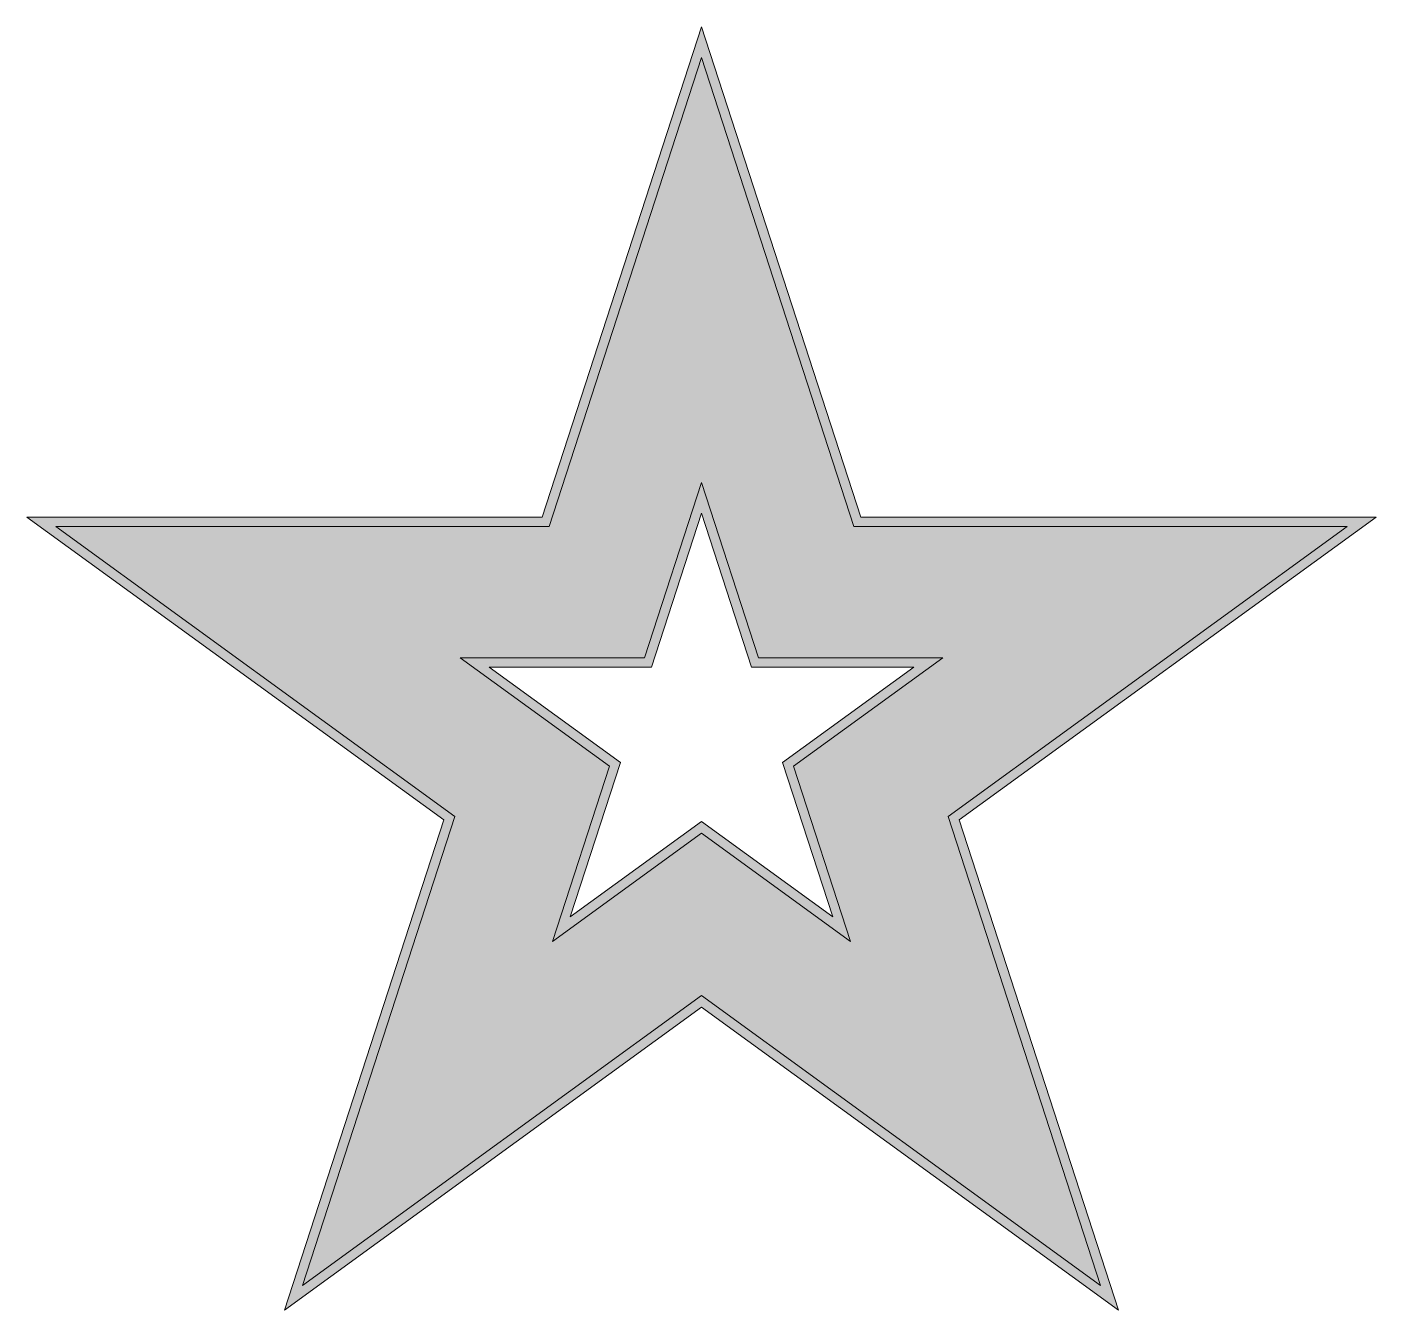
# Model space of a CAD drawing. Header units: inches. Extents: x 0.2 to 3.8, y -3.53 to -0.11.
import ezdxf

# ---------------------------------------------------------------- set-up
doc = ezdxf.new("R2010")
doc.units = ezdxf.units.IN
doc.header["$MEASUREMENT"] = 0
doc.layers.add('Design', color=7, linetype='Continuous', lineweight=0)

msp = doc.modelspace()

# ---------------------------------------------------------------- hatches: boundary and pattern name
at = {"layer": 'Design', "true_color": 0xf8e0c5, "transparency": 33554687}
h = msp.add_hatch(color=254, dxfattribs=at)
h.dxf.hatch_style = 2
edge = h.paths.add_edge_path()
edge.add_spline(control_points=[(2.3494, -2.4809), (2.3494, -2.4809), (2, -2.2271), (2, -2.2271), (2, -2.2271), (1.6506, -2.4809), (1.6506, -2.4809), (1.6506, -2.4809), (1.7841, -2.0702), (1.7841, -2.0702), (1.7841, -2.0702), (1.4346, -1.8163), (1.4346, -1.8163), (1.4346, -1.8163), (1.8665, -1.8163), (1.8665, -1.8163), (1.8665, -1.8163), (2, -1.4056), (2, -1.4056), (2, -1.4056), (2.1335, -1.8163), (2.1335, -1.8163), (2.1335, -1.8163), (2.5654, -1.8163), (2.5654, -1.8163), (2.5654, -1.8163), (2.216, -2.0702), (2.216, -2.0702), (2.216, -2.0702), (2.3494, -2.4809), (2.3494, -2.4809)], knot_values=[0, 0, 0, 0, 1, 1, 1, 2, 2, 2, 3, 3, 3, 4, 4, 4, 5, 5, 5, 6, 6, 6, 7, 7, 7, 8, 8, 8, 9, 9, 9, 10, 10, 10, 10], degree=3, periodic=0)
edge = h.paths.add_edge_path()
edge.add_spline(control_points=[(3.7964, -1.4163), (3.7964, -1.4163), (2.4241, -1.4163), (2.4241, -1.4163), (2.4241, -1.4163), (2, -0.1111), (2, -0.1111), (2, -0.1111), (1.5759, -1.4163), (1.5759, -1.4163), (1.5759, -1.4163), (0.2036, -1.4163), (0.2036, -1.4163), (0.2036, -1.4163), (1.3138, -2.223), (1.3138, -2.223), (1.3138, -2.223), (0.8898, -3.5281), (0.8898, -3.5281), (0.8898, -3.5281), (2, -2.7215), (2, -2.7215), (2, -2.7215), (3.1103, -3.5281), (3.1103, -3.5281), (3.1103, -3.5281), (2.6862, -2.223), (2.6862, -2.223), (2.6862, -2.223), (3.7964, -1.4163), (3.7964, -1.4163)], knot_values=[0, 0, 0, 0, 1, 1, 1, 2, 2, 2, 3, 3, 3, 4, 4, 4, 5, 5, 5, 6, 6, 6, 7, 7, 7, 8, 8, 8, 9, 9, 9, 10, 10, 10, 10], degree=3, periodic=0)
at = {"layer": 'Design', "true_color": 0x333333, "transparency": 33554687}
h = msp.add_hatch(color=250, dxfattribs=at)
h.dxf.hatch_style = 2
edge = h.paths.add_edge_path()
edge.add_spline(control_points=[(2.3494, -2.4809), (2.3494, -2.4809), (2, -2.2271), (2, -2.2271), (2, -2.2271), (1.6506, -2.4809), (1.6506, -2.4809), (1.6506, -2.4809), (1.7841, -2.0702), (1.7841, -2.0702), (1.7841, -2.0702), (1.4346, -1.8163), (1.4346, -1.8163), (1.4346, -1.8163), (1.8665, -1.8163), (1.8665, -1.8163), (1.8665, -1.8163), (2, -1.4056), (2, -1.4056), (2, -1.4056), (2.1335, -1.8163), (2.1335, -1.8163), (2.1335, -1.8163), (2.5654, -1.8163), (2.5654, -1.8163), (2.5654, -1.8163), (2.216, -2.0702), (2.216, -2.0702), (2.216, -2.0702), (2.3494, -2.4809), (2.3494, -2.4809)], knot_values=[0, 0, 0, 0, 1, 1, 1, 2, 2, 2, 3, 3, 3, 4, 4, 4, 5, 5, 5, 6, 6, 6, 7, 7, 7, 8, 8, 8, 9, 9, 9, 10, 10, 10, 10], degree=3, periodic=0)
edge = h.paths.add_edge_path()
edge.add_spline(control_points=[(2.1516, -1.7913), (2.1516, -1.7913), (2, -1.3246), (2, -1.3246), (2, -1.3246), (1.8484, -1.7913), (1.8484, -1.7913), (1.8484, -1.7913), (1.3577, -1.7913), (1.3577, -1.7913), (1.3577, -1.7913), (1.7547, -2.0797), (1.7547, -2.0797), (1.7547, -2.0797), (1.603, -2.5464), (1.603, -2.5464), (1.603, -2.5464), (2, -2.258), (2, -2.258), (2, -2.258), (2.397, -2.5464), (2.397, -2.5464), (2.397, -2.5464), (2.2453, -2.0797), (2.2453, -2.0797), (2.2453, -2.0797), (2.6423, -1.7913), (2.6423, -1.7913), (2.6423, -1.7913), (2.1516, -1.7913), (2.1516, -1.7913)], knot_values=[0, 0, 0, 0, 1, 1, 1, 2, 2, 2, 3, 3, 3, 4, 4, 4, 5, 5, 5, 6, 6, 6, 7, 7, 7, 8, 8, 8, 9, 9, 9, 10, 10, 10, 10], degree=3, periodic=0)
edge = h.paths.add_edge_path()
edge.add_spline(control_points=[(3.0627, -3.4627), (3.0627, -3.4627), (2, -2.6906), (2, -2.6906), (2, -2.6906), (0.9373, -3.4627), (0.9373, -3.4627), (0.9373, -3.4627), (1.3432, -2.2134), (1.3432, -2.2134), (1.3432, -2.2134), (0.2805, -1.4413), (0.2805, -1.4413), (0.2805, -1.4413), (1.5941, -1.4413), (1.5941, -1.4413), (1.5941, -1.4413), (2, -0.192), (2, -0.192), (2, -0.192), (2.4059, -1.4413), (2.4059, -1.4413), (2.4059, -1.4413), (3.7195, -1.4413), (3.7195, -1.4413), (3.7195, -1.4413), (2.6568, -2.2134), (2.6568, -2.2134), (2.6568, -2.2134), (3.0627, -3.4627), (3.0627, -3.4627)], knot_values=[0, 0, 0, 0, 1, 1, 1, 2, 2, 2, 3, 3, 3, 4, 4, 4, 5, 5, 5, 6, 6, 6, 7, 7, 7, 8, 8, 8, 9, 9, 9, 10, 10, 10, 10], degree=3, periodic=0)
edge = h.paths.add_edge_path()
edge.add_spline(control_points=[(3.7964, -1.4163), (3.7964, -1.4163), (2.4241, -1.4163), (2.4241, -1.4163), (2.4241, -1.4163), (2, -0.1111), (2, -0.1111), (2, -0.1111), (1.5759, -1.4163), (1.5759, -1.4163), (1.5759, -1.4163), (0.2036, -1.4163), (0.2036, -1.4163), (0.2036, -1.4163), (1.3138, -2.223), (1.3138, -2.223), (1.3138, -2.223), (0.8898, -3.5281), (0.8898, -3.5281), (0.8898, -3.5281), (2, -2.7215), (2, -2.7215), (2, -2.7215), (3.1103, -3.5281), (3.1103, -3.5281), (3.1103, -3.5281), (2.6862, -2.223), (2.6862, -2.223), (2.6862, -2.223), (3.7964, -1.4163), (3.7964, -1.4163)], knot_values=[0, 0, 0, 0, 1, 1, 1, 2, 2, 2, 3, 3, 3, 4, 4, 4, 5, 5, 5, 6, 6, 6, 7, 7, 7, 8, 8, 8, 9, 9, 9, 10, 10, 10, 10], degree=3, periodic=0)

# ---------------------------------------------------------------- linework, layer by layer
at = {"layer": 'Design'}
for points in [[(3.7964, -1.4163), (3.7964, -1.4163), (2.4241, -1.4163), (2.4241, -1.4163), (2.4241, -1.4163), (2, -0.1111), (2, -0.1111), (2, -0.1111), (1.5759, -1.4163), (1.5759, -1.4163), (1.5759, -1.4163), (0.2036, -1.4163), (0.2036, -1.4163), (0.2036, -1.4163), (1.3138, -2.223), (1.3138, -2.223), (1.3138, -2.223), (0.8898, -3.5281), (0.8898, -3.5281), (0.8898, -3.5281), (2, -2.7215), (2, -2.7215), (2, -2.7215), (3.1103, -3.5281), (3.1103, -3.5281), (3.1103, -3.5281), (2.6862, -2.223), (2.6862, -2.223), (2.6862, -2.223), (3.7964, -1.4163), (3.7964, -1.4163)], [(3.7964, -1.4163), (3.7964, -1.4163), (2.4241, -1.4163), (2.4241, -1.4163), (2.4241, -1.4163), (2, -0.1111), (2, -0.1111), (2, -0.1111), (1.5759, -1.4163), (1.5759, -1.4163), (1.5759, -1.4163), (0.2036, -1.4163), (0.2036, -1.4163), (0.2036, -1.4163), (1.3138, -2.223), (1.3138, -2.223), (1.3138, -2.223), (0.8898, -3.5281), (0.8898, -3.5281), (0.8898, -3.5281), (2, -2.7215), (2, -2.7215), (2, -2.7215), (3.1103, -3.5281), (3.1103, -3.5281), (3.1103, -3.5281), (2.6862, -2.223), (2.6862, -2.223), (2.6862, -2.223), (3.7964, -1.4163), (3.7964, -1.4163)], [(3.0627, -3.4627), (3.0627, -3.4627), (2, -2.6906), (2, -2.6906), (2, -2.6906), (0.9373, -3.4627), (0.9373, -3.4627), (0.9373, -3.4627), (1.3432, -2.2134), (1.3432, -2.2134), (1.3432, -2.2134), (0.2805, -1.4413), (0.2805, -1.4413), (0.2805, -1.4413), (1.5941, -1.4413), (1.5941, -1.4413), (1.5941, -1.4413), (2, -0.192), (2, -0.192), (2, -0.192), (2.4059, -1.4413), (2.4059, -1.4413), (2.4059, -1.4413), (3.7195, -1.4413), (3.7195, -1.4413), (3.7195, -1.4413), (2.6568, -2.2134), (2.6568, -2.2134), (2.6568, -2.2134), (3.0627, -3.4627), (3.0627, -3.4627)], [(2.1516, -1.7913), (2.1516, -1.7913), (2, -1.3246), (2, -1.3246), (2, -1.3246), (1.8484, -1.7913), (1.8484, -1.7913), (1.8484, -1.7913), (1.3577, -1.7913), (1.3577, -1.7913), (1.3577, -1.7913), (1.7547, -2.0797), (1.7547, -2.0797), (1.7547, -2.0797), (1.603, -2.5464), (1.603, -2.5464), (1.603, -2.5464), (2, -2.258), (2, -2.258), (2, -2.258), (2.397, -2.5464), (2.397, -2.5464), (2.397, -2.5464), (2.2453, -2.0797), (2.2453, -2.0797), (2.2453, -2.0797), (2.6423, -1.7913), (2.6423, -1.7913), (2.6423, -1.7913), (2.1516, -1.7913), (2.1516, -1.7913)], [(2.3494, -2.4809), (2.3494, -2.4809), (2, -2.2271), (2, -2.2271), (2, -2.2271), (1.6506, -2.4809), (1.6506, -2.4809), (1.6506, -2.4809), (1.7841, -2.0702), (1.7841, -2.0702), (1.7841, -2.0702), (1.4346, -1.8163), (1.4346, -1.8163), (1.4346, -1.8163), (1.8665, -1.8163), (1.8665, -1.8163), (1.8665, -1.8163), (2, -1.4056), (2, -1.4056), (2, -1.4056), (2.1335, -1.8163), (2.1335, -1.8163), (2.1335, -1.8163), (2.5654, -1.8163), (2.5654, -1.8163), (2.5654, -1.8163), (2.216, -2.0702), (2.216, -2.0702), (2.216, -2.0702), (2.3494, -2.4809), (2.3494, -2.4809)], [(2.3494, -2.4809), (2.3494, -2.4809), (2, -2.2271), (2, -2.2271), (2, -2.2271), (1.6506, -2.4809), (1.6506, -2.4809), (1.6506, -2.4809), (1.7841, -2.0702), (1.7841, -2.0702), (1.7841, -2.0702), (1.4346, -1.8163), (1.4346, -1.8163), (1.4346, -1.8163), (1.8665, -1.8163), (1.8665, -1.8163), (1.8665, -1.8163), (2, -1.4056), (2, -1.4056), (2, -1.4056), (2.1335, -1.8163), (2.1335, -1.8163), (2.1335, -1.8163), (2.5654, -1.8163), (2.5654, -1.8163), (2.5654, -1.8163), (2.216, -2.0702), (2.216, -2.0702), (2.216, -2.0702), (2.3494, -2.4809), (2.3494, -2.4809)]]:
    msp.add_open_spline(points, degree=3, knots=[0, 0, 0, 0, 1, 1, 1, 2, 2, 2, 3, 3, 3, 4, 4, 4, 5, 5, 5, 6, 6, 6, 7, 7, 7, 8, 8, 8, 9, 9, 9, 10, 10, 10, 10], dxfattribs=at)

doc.saveas('drawing.dxf')
